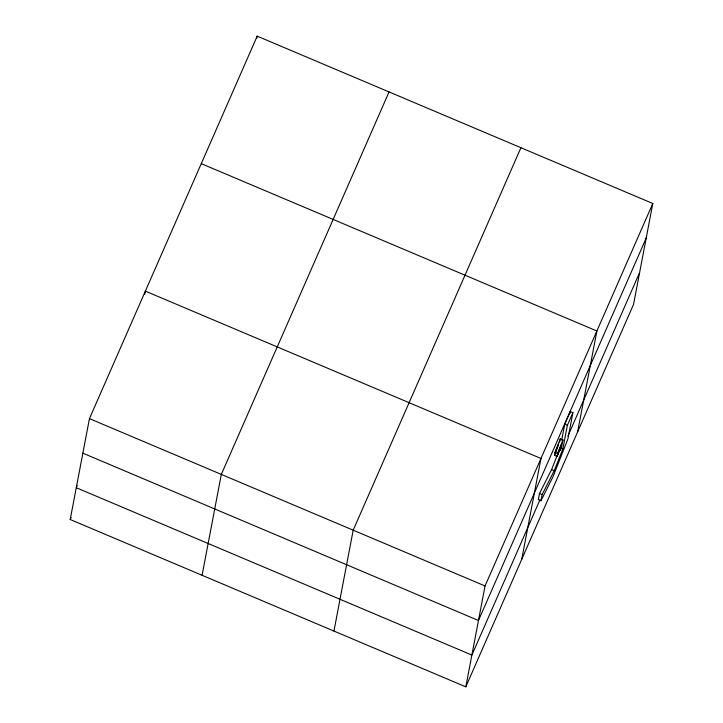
<?xml version="1.0" encoding="UTF-8"?>
<svg xmlns="http://www.w3.org/2000/svg" width="723" height="723" viewBox="0 0 723 723"><rect width="100%" height="100%" fill="white"/><g stroke="black" fill="none" stroke-linecap="round" stroke-linejoin="round"><path stroke-width="1.08" d="M70.203 519.503L89.453 418.617L257.189 36.15L652.797 203.497L633.547 304.383L465.811 686.85L70.203 519.503L71.107 517.442M144.745 294.369L145.368 291.125L540.967 458.472L521.726 559.358M256.782 38.31L257.189 36.15M202.079 575.282L221.319 474.396L389.055 91.929M333.945 631.071L353.186 530.185L520.922 147.718M465.811 686.85L485.052 585.964L652.797 203.497M559.015 450.818L551.577 469.616L539.512 493.475L538.337 499.638L540.967 500.75L553.095 476.584L567.889 438.969L572.914 412.661L570.275 411.55L564.726 424.184L561.672 440.208M540.967 500.75L542.142 494.586L554.216 470.727L562.883 448.793L567.365 425.305L572.914 412.661M559.692 442.051L560.307 438.789L562.946 439.909L561.5 447.51L560.253 450.357L560.777 447.6L557.099 456.457L554.46 455.336L558.391 445.169M569.86 413.737L570.275 411.55M577.632 431.875L596.882 330.989L201.274 163.642M557.099 456.457L561.301 444.835L557.623 453.692L554.993 452.571L560.307 438.789M557.623 453.692L562.946 439.909M554.993 452.571L558.662 443.723M554.46 455.336L556.502 450.42M77.171 485.657L76.267 487.718L471.875 655.065L539.964 499.819M646.199 238.048L478.463 620.515L82.865 453.167M567.917 436.068L639.611 272.598M564.726 424.184L567.365 425.305M560.253 447.682L562.883 448.793M551.577 469.616L554.216 470.727M539.512 493.475L542.142 494.586M89.453 418.617L485.052 585.964"/></g></svg>
